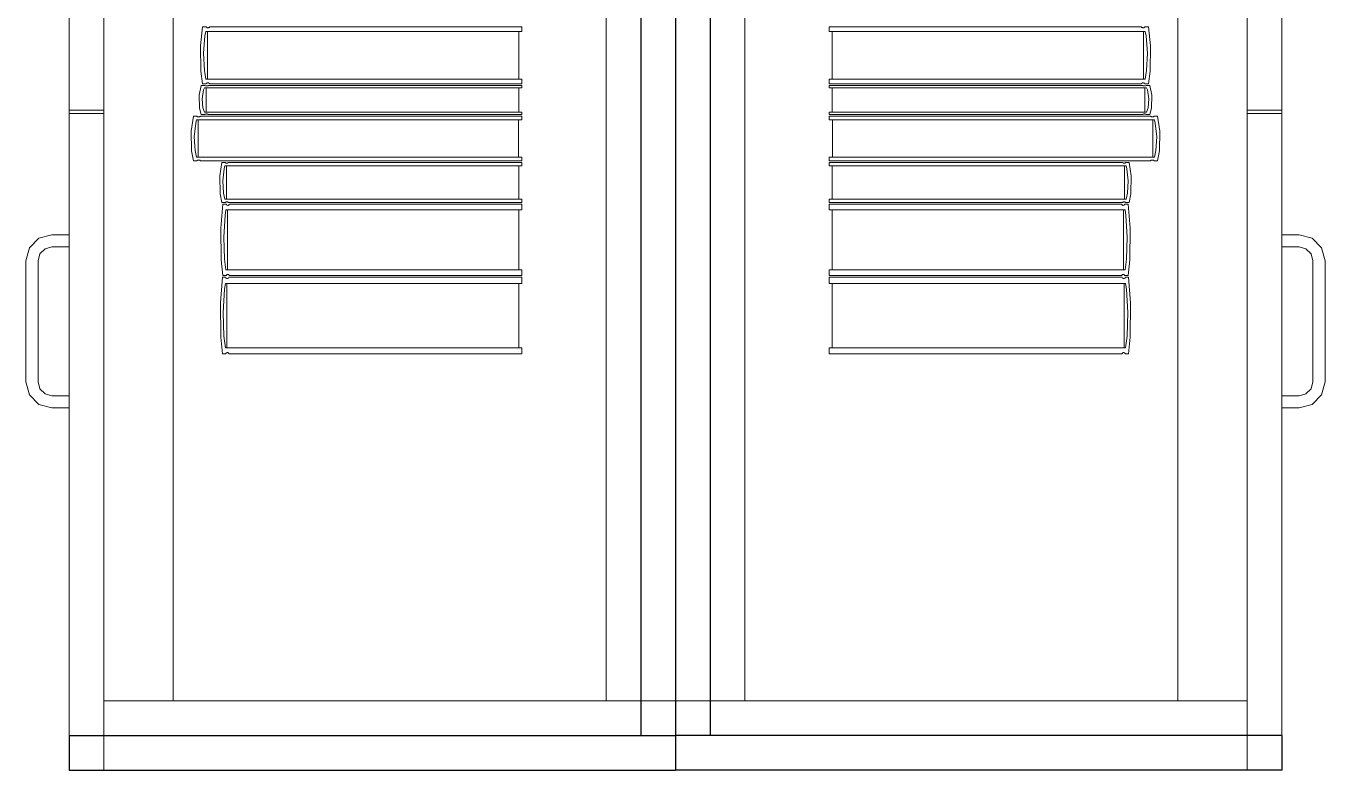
# Model space of a CAD drawing. Header units: inches. Extents: x -38 to 5698, y -33 to 92.
# Drawn here: x 110.188 to 110.938, y 10.632 to 11.062 of the extents above; entities that cross this region are included whole.
import ezdxf

# ---------------------------------------------------------------- set-up
doc = ezdxf.new("R2010")
doc.units = ezdxf.units.IN
doc.header["$MEASUREMENT"] = 0
doc.set_wipeout_variables(frame=1)
doc.linetypes.add('Wipeout_Contour', pattern=[1, 0, -1])
doc.layers.add('Interior - Mobiliario', color=7, linetype='Continuous')

msp = doc.modelspace()

# ---------------------------------------------------------------- linework, layer by layer
at = {"layer": 'Interior - Mobiliario', "color": 175, "linetype": 'Continuous', "lineweight": 13}
for p, q in [((110.23316, 10.65244), (110.23316, 12.11244)), ((110.54316, 12.11244), (110.54316, 10.65244)), ((110.58316, 12.11244), (110.58316, 10.65244)), ((110.89316, 10.65244), (110.89316, 12.11244)), ((110.23316, 10.67244), (110.23316, 12.09244)), ((110.27316, 12.09244), (110.27316, 10.67244)), ((110.52316, 10.67244), (110.52316, 12.09244)), ((110.60316, 10.67244), (110.60316, 12.09244)), ((110.85316, 12.09244), (110.85316, 10.67244)), ((110.89316, 10.67244), (110.89316, 12.09244)), ((110.21316, 11.37244), (110.21316, 11.01344)), ((110.23316, 11.37244), (110.23316, 11.01344)), ((110.89316, 11.37244), (110.89316, 11.01344)), ((110.91316, 11.37244), (110.91316, 11.01344)), ((110.28892, 11.05051), (110.29016, 11.06145)), ((110.29016, 11.06145), (110.29217, 11.06145)), ((110.29146, 11.05634), (110.29069, 11.04628)), ((110.29201, 11.05883), (110.29146, 11.05634)), ((110.4745, 11.05883), (110.29201, 11.05883)), ((110.29217, 11.06145), (110.29232, 11.06128)), ((110.29232, 11.06128), (110.29256, 11.06109)), ((110.29256, 11.06109), (110.29281, 11.06096)), ((110.29281, 11.06096), (110.29308, 11.0609)), ((110.29293, 11.03128), (110.29293, 11.05883)), ((110.29308, 11.0609), (110.29335, 11.06091)), ((110.29335, 11.06091), (110.29362, 11.06099)), ((110.29362, 11.06099), (110.29387, 11.06113)), ((110.29387, 11.06113), (110.29411, 11.06132)), ((110.29411, 11.06132), (110.29421, 11.06145)), ((110.29421, 11.06145), (110.4745, 11.06145)), ((110.47266, 11.05883), (110.47266, 11.03128)), ((110.4745, 11.06145), (110.4745, 11.05883)), ((110.83211, 11.06145), (110.65182, 11.06145)), ((110.65182, 11.06145), (110.65182, 11.05883)), ((110.65182, 11.05883), (110.83431, 11.05883)), ((110.65366, 11.05883), (110.65366, 11.03128)), ((110.83221, 11.06132), (110.83211, 11.06145)), ((110.83245, 11.06113), (110.83221, 11.06132)), ((110.8327, 11.06099), (110.83245, 11.06113)), ((110.83297, 11.06091), (110.8327, 11.06099)), ((110.83324, 11.0609), (110.83297, 11.06091)), ((110.83351, 11.06096), (110.83324, 11.0609)), ((110.83339, 11.03128), (110.83339, 11.05883)), ((110.83376, 11.06109), (110.83351, 11.06096)), ((110.834, 11.06128), (110.83376, 11.06109)), ((110.83415, 11.06145), (110.834, 11.06128)), ((110.83616, 11.06145), (110.83415, 11.06145)), ((110.83431, 11.05883), (110.83486, 11.05634)), ((110.83486, 11.05634), (110.83563, 11.04628)), ((110.8374, 11.05051), (110.83616, 11.06145)), ((110.28915, 11.03585), (110.28892, 11.05051)), ((110.83717, 11.03585), (110.8374, 11.05051)), ((110.29069, 11.04628), (110.29116, 11.03619)), ((110.83563, 11.04628), (110.83516, 11.03619)), ((110.29016, 11.02865), (110.28915, 11.03585)), ((110.29116, 11.03619), (110.29201, 11.03128)), ((110.83516, 11.03619), (110.83431, 11.03128)), ((110.83616, 11.02865), (110.83717, 11.03585)), ((110.2881, 11.02206), (110.28935, 11.02765)), ((110.28935, 11.02765), (110.29136, 11.02765)), ((110.29065, 11.02504), (110.28988, 11.0199)), ((110.29217, 11.02865), (110.29016, 11.02865)), ((110.2912, 11.02631), (110.29065, 11.02504)), ((110.4745, 11.02631), (110.2912, 11.02631)), ((110.29136, 11.02765), (110.29151, 11.02756)), ((110.29151, 11.02756), (110.29175, 11.02747)), ((110.29175, 11.02747), (110.29201, 11.0274)), ((110.29201, 11.03128), (110.4745, 11.03128)), ((110.29201, 11.0274), (110.29228, 11.02737)), ((110.29212, 11.01223), (110.29212, 11.02631)), ((110.29227, 11.02878), (110.29217, 11.02865)), ((110.2925, 11.02898), (110.29227, 11.02878)), ((110.29228, 11.02737), (110.29255, 11.02738)), ((110.29276, 11.02912), (110.2925, 11.02898)), ((110.29255, 11.02738), (110.29282, 11.02742)), ((110.29302, 11.02919), (110.29276, 11.02912)), ((110.29282, 11.02742), (110.29307, 11.02749)), ((110.29329, 11.0292), (110.29302, 11.02919)), ((110.29307, 11.02749), (110.29331, 11.02759)), ((110.29356, 11.02914), (110.29329, 11.0292)), ((110.29331, 11.02759), (110.29341, 11.02765)), ((110.29341, 11.02765), (110.4745, 11.02765)), ((110.29382, 11.02902), (110.29356, 11.02914)), ((110.29406, 11.02883), (110.29382, 11.02902)), ((110.29421, 11.02865), (110.29406, 11.02883)), ((110.4745, 11.02865), (110.29421, 11.02865)), ((110.47265, 11.02631), (110.47265, 11.01223)), ((110.4745, 11.03128), (110.4745, 11.02865)), ((110.4745, 11.02765), (110.4745, 11.02631)), ((110.83431, 11.03128), (110.65182, 11.03128)), ((110.65182, 11.03128), (110.65182, 11.02865)), ((110.65182, 11.02865), (110.83211, 11.02865)), ((110.83291, 11.02765), (110.65182, 11.02765)), ((110.65182, 11.02765), (110.65182, 11.02631)), ((110.65182, 11.02631), (110.83512, 11.02631)), ((110.65367, 11.02631), (110.65367, 11.01223)), ((110.83211, 11.02865), (110.83226, 11.02883)), ((110.83226, 11.02883), (110.8325, 11.02902)), ((110.8325, 11.02902), (110.83276, 11.02914)), ((110.83276, 11.02914), (110.83303, 11.0292)), ((110.83301, 11.02759), (110.83291, 11.02765)), ((110.83325, 11.02749), (110.83301, 11.02759)), ((110.83303, 11.0292), (110.8333, 11.02919)), ((110.8335, 11.02742), (110.83325, 11.02749)), ((110.8333, 11.02919), (110.83356, 11.02912)), ((110.83377, 11.02738), (110.8335, 11.02742)), ((110.83356, 11.02912), (110.83382, 11.02898)), ((110.83404, 11.02737), (110.83377, 11.02738)), ((110.83382, 11.02898), (110.83405, 11.02878)), ((110.83431, 11.0274), (110.83404, 11.02737)), ((110.83405, 11.02878), (110.83415, 11.02865)), ((110.83415, 11.02865), (110.83616, 11.02865)), ((110.8342, 11.01223), (110.8342, 11.02631)), ((110.83457, 11.02747), (110.83431, 11.0274)), ((110.83481, 11.02756), (110.83457, 11.02747)), ((110.83496, 11.02765), (110.83481, 11.02756)), ((110.83697, 11.02765), (110.83496, 11.02765)), ((110.83512, 11.02631), (110.83567, 11.02504)), ((110.83567, 11.02504), (110.83644, 11.0199)), ((110.83822, 11.02206), (110.83697, 11.02765)), ((110.28833, 11.01457), (110.2881, 11.02206)), ((110.28988, 11.0199), (110.29035, 11.01474)), ((110.83644, 11.0199), (110.83597, 11.01474)), ((110.83799, 11.01457), (110.83822, 11.02206)), ((110.21316, 11.01344), (110.23316, 11.01344)), ((110.21316, 11.01144), (110.23316, 11.01144)), ((110.28935, 11.01089), (110.28833, 11.01457)), ((110.29136, 11.01089), (110.28935, 11.01089)), ((110.29035, 11.01474), (110.2912, 11.01223)), ((110.2912, 11.01223), (110.4745, 11.01223)), ((110.29146, 11.01095), (110.29136, 11.01089)), ((110.2917, 11.01106), (110.29146, 11.01095)), ((110.29195, 11.01113), (110.2917, 11.01106)), ((110.29222, 11.01116), (110.29195, 11.01113)), ((110.29249, 11.01117), (110.29222, 11.01116)), ((110.29276, 11.01114), (110.29249, 11.01117)), ((110.29302, 11.01107), (110.29276, 11.01114)), ((110.29326, 11.01098), (110.29302, 11.01107)), ((110.29341, 11.01089), (110.29326, 11.01098)), ((110.4745, 11.01089), (110.29341, 11.01089)), ((110.4745, 11.01223), (110.4745, 11.01089)), ((110.83512, 11.01223), (110.65182, 11.01223)), ((110.65182, 11.01223), (110.65182, 11.01089)), ((110.65182, 11.01089), (110.83291, 11.01089)), ((110.83291, 11.01089), (110.83306, 11.01098)), ((110.83306, 11.01098), (110.8333, 11.01107)), ((110.8333, 11.01107), (110.83356, 11.01114)), ((110.83356, 11.01114), (110.83383, 11.01117)), ((110.83383, 11.01117), (110.8341, 11.01116)), ((110.8341, 11.01116), (110.83437, 11.01113)), ((110.83437, 11.01113), (110.83462, 11.01106)), ((110.83462, 11.01106), (110.83486, 11.01095)), ((110.83486, 11.01095), (110.83496, 11.01089)), ((110.83496, 11.01089), (110.83697, 11.01089)), ((110.83597, 11.01474), (110.83512, 11.01223)), ((110.83697, 11.01089), (110.83799, 11.01457)), ((110.91316, 11.01344), (110.89316, 11.01344)), ((110.91316, 11.01144), (110.89316, 11.01144)), ((110.28353, 11.0013), (110.2848, 11.00989)), ((110.2848, 11.00989), (110.28687, 11.00989)), ((110.28614, 11.00588), (110.28535, 10.99798)), ((110.2867, 11.00783), (110.28614, 11.00588)), ((110.4745, 11.00783), (110.2867, 11.00783)), ((110.28687, 11.00989), (110.28702, 11.00975)), ((110.28702, 11.00975), (110.28727, 11.0096)), ((110.28727, 11.0096), (110.28753, 11.00951)), ((110.28753, 11.00951), (110.28781, 11.00946)), ((110.28765, 10.98621), (110.28765, 11.00783)), ((110.28781, 11.00946), (110.28809, 11.00946)), ((110.28809, 11.00946), (110.28836, 11.00952)), ((110.28836, 11.00952), (110.28862, 11.00963)), ((110.28862, 11.00963), (110.28886, 11.00979)), ((110.28886, 11.00979), (110.28897, 11.00989)), ((110.28897, 11.00989), (110.4745, 11.00989)), ((110.47261, 11.00783), (110.47261, 10.98621)), ((110.4745, 11.00989), (110.4745, 11.00783)), ((110.83735, 11.00989), (110.65182, 11.00989)), ((110.65182, 11.00989), (110.65182, 11.00783)), ((110.65182, 11.00783), (110.83962, 11.00783)), ((110.65371, 11.00783), (110.65371, 10.98621)), ((110.83746, 11.00979), (110.83735, 11.00989)), ((110.8377, 11.00963), (110.83746, 11.00979)), ((110.83796, 11.00952), (110.8377, 11.00963)), ((110.83823, 11.00946), (110.83796, 11.00952)), ((110.83851, 11.00946), (110.83823, 11.00946)), ((110.83879, 11.00951), (110.83851, 11.00946)), ((110.83867, 10.98621), (110.83867, 11.00783)), ((110.83905, 11.0096), (110.83879, 11.00951)), ((110.8393, 11.00975), (110.83905, 11.0096)), ((110.83945, 11.00989), (110.8393, 11.00975)), ((110.84152, 11.00989), (110.83945, 11.00989)), ((110.83962, 11.00783), (110.84018, 11.00588)), ((110.84018, 11.00588), (110.84097, 10.99798)), ((110.84279, 11.0013), (110.84152, 11.00989)), ((110.28377, 10.98979), (110.28353, 11.0013)), ((110.28535, 10.99798), (110.28583, 10.99006)), ((110.84097, 10.99798), (110.84049, 10.99006)), ((110.84255, 10.98979), (110.84279, 11.0013)), ((110.2848, 10.98415), (110.28377, 10.98979)), ((110.28583, 10.99006), (110.2867, 10.98621)), ((110.84049, 10.99006), (110.83962, 10.98621)), ((110.84152, 10.98415), (110.84255, 10.98979)), ((110.28687, 10.98415), (110.2848, 10.98415)), ((110.2867, 10.98621), (110.4745, 10.98621)), ((110.28697, 10.98425), (110.28687, 10.98415)), ((110.28721, 10.9844), (110.28697, 10.98425)), ((110.28747, 10.98451), (110.28721, 10.9844)), ((110.28775, 10.98457), (110.28747, 10.98451)), ((110.28803, 10.98458), (110.28775, 10.98457)), ((110.2883, 10.98453), (110.28803, 10.98458)), ((110.28857, 10.98443), (110.2883, 10.98453)), ((110.28881, 10.98428), (110.28857, 10.98443)), ((110.28897, 10.98415), (110.28881, 10.98428)), ((110.4745, 10.98415), (110.28897, 10.98415)), ((110.30013, 10.97545), (110.3013, 10.98315)), ((110.3013, 10.98315), (110.30318, 10.98315)), ((110.30303, 10.9813), (110.30252, 10.97955)), ((110.4745, 10.9813), (110.30303, 10.9813)), ((110.30318, 10.98315), (110.30332, 10.98302)), ((110.30332, 10.98302), (110.30355, 10.98289)), ((110.30355, 10.98289), (110.30379, 10.9828)), ((110.30379, 10.9828), (110.30404, 10.98276)), ((110.3039, 10.9619), (110.3039, 10.9813)), ((110.30404, 10.98276), (110.3043, 10.98277)), ((110.3043, 10.98277), (110.30455, 10.98282)), ((110.30455, 10.98282), (110.30478, 10.98292)), ((110.30478, 10.98292), (110.305, 10.98306)), ((110.305, 10.98306), (110.3051, 10.98315)), ((110.3051, 10.98315), (110.4745, 10.98315)), ((110.47277, 10.9813), (110.47277, 10.9619)), ((110.4745, 10.98621), (110.4745, 10.98415)), ((110.4745, 10.98315), (110.4745, 10.9813)), ((110.83962, 10.98621), (110.65182, 10.98621)), ((110.65182, 10.98621), (110.65182, 10.98415)), ((110.65182, 10.98415), (110.83735, 10.98415)), ((110.82122, 10.98315), (110.65182, 10.98315)), ((110.65182, 10.98315), (110.65182, 10.9813)), ((110.65182, 10.9813), (110.82329, 10.9813)), ((110.65355, 10.9813), (110.65355, 10.9619)), ((110.82132, 10.98306), (110.82122, 10.98315)), ((110.82154, 10.98292), (110.82132, 10.98306)), ((110.82177, 10.98282), (110.82154, 10.98292)), ((110.82202, 10.98277), (110.82177, 10.98282)), ((110.82228, 10.98276), (110.82202, 10.98277)), ((110.82253, 10.9828), (110.82228, 10.98276)), ((110.82242, 10.9619), (110.82242, 10.9813)), ((110.82277, 10.98289), (110.82253, 10.9828)), ((110.823, 10.98302), (110.82277, 10.98289)), ((110.82314, 10.98315), (110.823, 10.98302)), ((110.82502, 10.98315), (110.82314, 10.98315)), ((110.82329, 10.9813), (110.8238, 10.97955)), ((110.82619, 10.97545), (110.82502, 10.98315)), ((110.83735, 10.98415), (110.83751, 10.98428)), ((110.83751, 10.98428), (110.83775, 10.98443)), ((110.83775, 10.98443), (110.83802, 10.98453)), ((110.83802, 10.98453), (110.83829, 10.98458)), ((110.83829, 10.98458), (110.83857, 10.98457)), ((110.83857, 10.98457), (110.83885, 10.98451)), ((110.83885, 10.98451), (110.83911, 10.9844)), ((110.83911, 10.9844), (110.83935, 10.98425)), ((110.83935, 10.98425), (110.83945, 10.98415)), ((110.83945, 10.98415), (110.84152, 10.98415)), ((110.30035, 10.96512), (110.30013, 10.97545)), ((110.30252, 10.97955), (110.30179, 10.97247)), ((110.8238, 10.97955), (110.82453, 10.97247)), ((110.82597, 10.96512), (110.82619, 10.97545)), ((110.3013, 10.96005), (110.30035, 10.96512)), ((110.30179, 10.97247), (110.30223, 10.96536)), ((110.30223, 10.96536), (110.30303, 10.9619)), ((110.82409, 10.96536), (110.82329, 10.9619)), ((110.82453, 10.97247), (110.82409, 10.96536)), ((110.82502, 10.96005), (110.82597, 10.96512)), ((110.30073, 10.94533), (110.30189, 10.95905)), ((110.30318, 10.96005), (110.3013, 10.96005)), ((110.30189, 10.95905), (110.30376, 10.95905)), ((110.30303, 10.9619), (110.4745, 10.9619)), ((110.30328, 10.96014), (110.30318, 10.96005)), ((110.3035, 10.96028), (110.30328, 10.96014)), ((110.30373, 10.96038), (110.3035, 10.96028)), ((110.30398, 10.96043), (110.30373, 10.96038)), ((110.30376, 10.95905), (110.3039, 10.95883)), ((110.3039, 10.95883), (110.30413, 10.9586)), ((110.30424, 10.96044), (110.30398, 10.96043)), ((110.30413, 10.9586), (110.30437, 10.95844)), ((110.30449, 10.9604), (110.30424, 10.96044)), ((110.30437, 10.95844), (110.30462, 10.95837)), ((110.30473, 10.96031), (110.30449, 10.9604)), ((110.30462, 10.95837), (110.30487, 10.95838)), ((110.30496, 10.96018), (110.30473, 10.96031)), ((110.30487, 10.95838), (110.30512, 10.95847)), ((110.3051, 10.96005), (110.30496, 10.96018)), ((110.4745, 10.96005), (110.3051, 10.96005)), ((110.30512, 10.95847), (110.30536, 10.95864)), ((110.30536, 10.95864), (110.30558, 10.95889)), ((110.30558, 10.95889), (110.30567, 10.95905)), ((110.30567, 10.95905), (110.4745, 10.95905)), ((110.4745, 10.9619), (110.4745, 10.96005)), ((110.4745, 10.95905), (110.4745, 10.95576)), ((110.82329, 10.9619), (110.65182, 10.9619)), ((110.65182, 10.9619), (110.65182, 10.96005)), ((110.65182, 10.96005), (110.82122, 10.96005)), ((110.82065, 10.95905), (110.65182, 10.95905)), ((110.65182, 10.95905), (110.65182, 10.95576)), ((110.82074, 10.95889), (110.82065, 10.95905)), ((110.82096, 10.95864), (110.82074, 10.95889)), ((110.8212, 10.95847), (110.82096, 10.95864)), ((110.82145, 10.95838), (110.8212, 10.95847)), ((110.82122, 10.96005), (110.82136, 10.96018)), ((110.82136, 10.96018), (110.82159, 10.96031)), ((110.8217, 10.95837), (110.82145, 10.95838)), ((110.82159, 10.96031), (110.82183, 10.9604)), ((110.82195, 10.95844), (110.8217, 10.95837)), ((110.82183, 10.9604), (110.82208, 10.96044)), ((110.82219, 10.9586), (110.82195, 10.95844)), ((110.82208, 10.96044), (110.82234, 10.96043)), ((110.82242, 10.95883), (110.82219, 10.9586)), ((110.82234, 10.96043), (110.82259, 10.96038)), ((110.82256, 10.95905), (110.82242, 10.95883)), ((110.82443, 10.95905), (110.82256, 10.95905)), ((110.82259, 10.96038), (110.82282, 10.96028)), ((110.82282, 10.96028), (110.82304, 10.96014)), ((110.82304, 10.96014), (110.82314, 10.96005)), ((110.82314, 10.96005), (110.82502, 10.96005)), ((110.82559, 10.94533), (110.82443, 10.95905)), ((110.3031, 10.95264), (110.30238, 10.94002)), ((110.30361, 10.95576), (110.3031, 10.95264)), ((110.4745, 10.95576), (110.30361, 10.95576)), ((110.30447, 10.92119), (110.30447, 10.95576)), ((110.47278, 10.95576), (110.47278, 10.92119)), ((110.65182, 10.95576), (110.82271, 10.95576)), ((110.65354, 10.95576), (110.65354, 10.92119)), ((110.82185, 10.92119), (110.82185, 10.95576)), ((110.82271, 10.95576), (110.82322, 10.95264)), ((110.82322, 10.95264), (110.82394, 10.94002)), ((110.30094, 10.92692), (110.30073, 10.94533)), ((110.82538, 10.92692), (110.82559, 10.94533)), ((110.19566, 10.93943), (110.19017, 10.93394)), ((110.20316, 10.94144), (110.19566, 10.93943)), ((110.21316, 10.94144), (110.20316, 10.94144)), ((110.21316, 10.93444), (110.21316, 10.94144)), ((110.30238, 10.94002), (110.30282, 10.92735)), ((110.82394, 10.94002), (110.8235, 10.92735)), ((110.91316, 10.94144), (110.92316, 10.94144)), ((110.91316, 10.93444), (110.91316, 10.94144)), ((110.92316, 10.94144), (110.93066, 10.93943)), ((110.93066, 10.93943), (110.93615, 10.93394)), ((110.19017, 10.93394), (110.18816, 10.92644)), ((110.19516, 10.92644), (110.19623, 10.93044)), ((110.19623, 10.93044), (110.19916, 10.93337)), ((110.19916, 10.93337), (110.20316, 10.93444)), ((110.20316, 10.93444), (110.21316, 10.93444)), ((110.92316, 10.93444), (110.91316, 10.93444)), ((110.92716, 10.93337), (110.92316, 10.93444)), ((110.93009, 10.93044), (110.92716, 10.93337)), ((110.93116, 10.92644), (110.93009, 10.93044)), ((110.93615, 10.93394), (110.93816, 10.92644)), ((110.18816, 10.92644), (110.18816, 10.85644)), ((110.19516, 10.85644), (110.19516, 10.92644)), ((110.30189, 10.9179), (110.30094, 10.92692)), ((110.30282, 10.92735), (110.30361, 10.92119)), ((110.30361, 10.92119), (110.4745, 10.92119)), ((110.4745, 10.92119), (110.4745, 10.9179)), ((110.82271, 10.92119), (110.65182, 10.92119)), ((110.65182, 10.92119), (110.65182, 10.9179)), ((110.8235, 10.92735), (110.82271, 10.92119)), ((110.82443, 10.9179), (110.82538, 10.92692)), ((110.93116, 10.85644), (110.93116, 10.92644)), ((110.93816, 10.92644), (110.93816, 10.85644)), ((110.30038, 10.90216), (110.30154, 10.9169)), ((110.30154, 10.9169), (110.30342, 10.9169)), ((110.30376, 10.9179), (110.30189, 10.9179)), ((110.30327, 10.91336), (110.30275, 10.91001)), ((110.4745, 10.91336), (110.30327, 10.91336)), ((110.30342, 10.9169), (110.30356, 10.91666)), ((110.30356, 10.91666), (110.30378, 10.91641)), ((110.30386, 10.91806), (110.30376, 10.9179)), ((110.30378, 10.91641), (110.30403, 10.91624)), ((110.30408, 10.91831), (110.30386, 10.91806)), ((110.30403, 10.91624), (110.30428, 10.91616)), ((110.30431, 10.91848), (110.30408, 10.91831)), ((110.30413, 10.87625), (110.30413, 10.91336)), ((110.30428, 10.91616), (110.30453, 10.91617)), ((110.30456, 10.91857), (110.30431, 10.91848)), ((110.30453, 10.91617), (110.30478, 10.91627)), ((110.30482, 10.91858), (110.30456, 10.91857)), ((110.30478, 10.91627), (110.30502, 10.91646)), ((110.30507, 10.91851), (110.30482, 10.91858)), ((110.30502, 10.91646), (110.30524, 10.91672)), ((110.30531, 10.91835), (110.30507, 10.91851)), ((110.30524, 10.91672), (110.30533, 10.9169)), ((110.30553, 10.91812), (110.30531, 10.91835)), ((110.30533, 10.9169), (110.4745, 10.9169)), ((110.30567, 10.9179), (110.30553, 10.91812)), ((110.4745, 10.9179), (110.30567, 10.9179)), ((110.47277, 10.91336), (110.47277, 10.87625)), ((110.4745, 10.9169), (110.4745, 10.91336)), ((110.65182, 10.9179), (110.82065, 10.9179)), ((110.82099, 10.9169), (110.65182, 10.9169)), ((110.65182, 10.9169), (110.65182, 10.91336)), ((110.65182, 10.91336), (110.82305, 10.91336)), ((110.65355, 10.91336), (110.65355, 10.87625)), ((110.82065, 10.9179), (110.82079, 10.91812)), ((110.82079, 10.91812), (110.82101, 10.91835)), ((110.82108, 10.91672), (110.82099, 10.9169)), ((110.82101, 10.91835), (110.82125, 10.91851)), ((110.8213, 10.91646), (110.82108, 10.91672)), ((110.82125, 10.91851), (110.8215, 10.91858)), ((110.82154, 10.91627), (110.8213, 10.91646)), ((110.8215, 10.91858), (110.82176, 10.91857)), ((110.82179, 10.91617), (110.82154, 10.91627)), ((110.82176, 10.91857), (110.82201, 10.91848)), ((110.82204, 10.91616), (110.82179, 10.91617)), ((110.82201, 10.91848), (110.82224, 10.91831)), ((110.82229, 10.91624), (110.82204, 10.91616)), ((110.82219, 10.87625), (110.82219, 10.91336)), ((110.82224, 10.91831), (110.82246, 10.91806)), ((110.82254, 10.91641), (110.82229, 10.91624)), ((110.82246, 10.91806), (110.82256, 10.9179)), ((110.82276, 10.91666), (110.82254, 10.91641)), ((110.82256, 10.9179), (110.82443, 10.9179)), ((110.8229, 10.9169), (110.82276, 10.91666)), ((110.82478, 10.9169), (110.8229, 10.9169)), ((110.82305, 10.91336), (110.82357, 10.91001)), ((110.82594, 10.90216), (110.82478, 10.9169)), ((110.30275, 10.91001), (110.30203, 10.89646)), ((110.82357, 10.91001), (110.82429, 10.89646)), ((110.30059, 10.8824), (110.30038, 10.90216)), ((110.82573, 10.8824), (110.82594, 10.90216)), ((110.30203, 10.89646), (110.30247, 10.88286)), ((110.82429, 10.89646), (110.82385, 10.88286)), ((110.30247, 10.88286), (110.30327, 10.87625)), ((110.82385, 10.88286), (110.82305, 10.87625)), ((110.30154, 10.87271), (110.30059, 10.8824)), ((110.30327, 10.87625), (110.4745, 10.87625)), ((110.4745, 10.87625), (110.4745, 10.87271)), ((110.82305, 10.87625), (110.65182, 10.87625)), ((110.65182, 10.87625), (110.65182, 10.87271)), ((110.82478, 10.87271), (110.82573, 10.8824)), ((110.30342, 10.87271), (110.30154, 10.87271)), ((110.30351, 10.87288), (110.30342, 10.87271)), ((110.30373, 10.87315), (110.30351, 10.87288)), ((110.30397, 10.87334), (110.30373, 10.87315)), ((110.30422, 10.87344), (110.30397, 10.87334)), ((110.30448, 10.87345), (110.30422, 10.87344)), ((110.30473, 10.87337), (110.30448, 10.87345)), ((110.30497, 10.8732), (110.30473, 10.87337)), ((110.30519, 10.87295), (110.30497, 10.8732)), ((110.30533, 10.87271), (110.30519, 10.87295)), ((110.4745, 10.87271), (110.30533, 10.87271)), ((110.65182, 10.87271), (110.82099, 10.87271)), ((110.82099, 10.87271), (110.82113, 10.87295)), ((110.82113, 10.87295), (110.82135, 10.8732)), ((110.82135, 10.8732), (110.82159, 10.87337)), ((110.82159, 10.87337), (110.82184, 10.87345)), ((110.82184, 10.87345), (110.8221, 10.87344)), ((110.8221, 10.87344), (110.82235, 10.87334)), ((110.82235, 10.87334), (110.82259, 10.87315)), ((110.82259, 10.87315), (110.82281, 10.87288)), ((110.82281, 10.87288), (110.8229, 10.87271)), ((110.8229, 10.87271), (110.82478, 10.87271)), ((110.18816, 10.85644), (110.19017, 10.84894)), ((110.19623, 10.85244), (110.19516, 10.85644)), ((110.93009, 10.85244), (110.93116, 10.85644)), ((110.93816, 10.85644), (110.93615, 10.84894)), ((110.19017, 10.84894), (110.19566, 10.84345)), ((110.19916, 10.84951), (110.19623, 10.85244)), ((110.20316, 10.84844), (110.19916, 10.84951)), ((110.21316, 10.84844), (110.20316, 10.84844)), ((110.21316, 10.84144), (110.21316, 10.84844)), ((110.91316, 10.84844), (110.92316, 10.84844)), ((110.91316, 10.84144), (110.91316, 10.84844)), ((110.92316, 10.84844), (110.92716, 10.84951)), ((110.92716, 10.84951), (110.93009, 10.85244)), ((110.93615, 10.84894), (110.93066, 10.84345)), ((110.19566, 10.84345), (110.20316, 10.84144)), ((110.20316, 10.84144), (110.21316, 10.84144)), ((110.92316, 10.84144), (110.91316, 10.84144)), ((110.93066, 10.84345), (110.92316, 10.84144)), ((110.27316, 10.67244), (110.23316, 10.67244)), ((110.52316, 10.67244), (110.27316, 10.67244)), ((110.60316, 10.67244), (110.85316, 10.67244)), ((110.85316, 10.67244), (110.89316, 10.67244)), ((110.54316, 10.65244), (110.23316, 10.65244)), ((110.58316, 10.65244), (110.89316, 10.65244))]:
    msp.add_line(p, q, dxfattribs=at)

# ---------------------------------------------------------------- next in the draw order: wipeouts: each hides what was drawn before it
at = {"color": 254, "linetype": 'Wipeout_Contour', "lineweight": 0, "ltscale": 3288.84572}
msp.add_wipeout([(110.58316, 10.65244), (110.58316, 12.11244), (110.56316, 12.11244), (110.56316, 10.65244)], dxfattribs=at).dxf.layer = 'Interior - Mobiliario'

# ---------------------------------------------------------------- next in the draw order: linework, layer by layer
at = {"layer": 'Interior - Mobiliario', "color": 175, "linetype": 'Continuous', "lineweight": 30}
for p, q in [((110.56316, 12.11244), (110.56316, 10.65244)), ((110.58316, 12.11244), (110.58316, 10.65244)), ((110.58316, 10.65244), (110.56316, 10.65244))]:
    msp.add_line(p, q, dxfattribs=at)
at = {"layer": 'Interior - Mobiliario', "color": 175, "linetype": 'Continuous', "lineweight": 13}
for p, q in [((110.56316, 12.11244), (110.56316, 10.65244)), ((110.58316, 10.65244), (110.58316, 12.11244)), ((110.56316, 12.09244), (110.56316, 10.67244)), ((110.56316, 10.67244), (110.60316, 10.67244)), ((110.56316, 10.65244), (110.58316, 10.65244))]:
    msp.add_line(p, q, dxfattribs=at)

# ---------------------------------------------------------------- next in the draw order: wipeouts: each hides what was drawn before it
at = {"color": 254, "linetype": 'Wipeout_Contour', "lineweight": 0, "ltscale": 3289.464743}
msp.add_wipeout([(110.91316, 10.63244), (110.91316, 10.65244), (110.56316, 10.65244), (110.56316, 10.63244)], dxfattribs=at).dxf.layer = 'Interior - Mobiliario'

# ---------------------------------------------------------------- next in the draw order: linework, layer by layer
at = {"layer": 'Interior - Mobiliario', "color": 175, "linetype": 'Continuous', "lineweight": 13}
for p, q in [((110.56316, 10.63244), (110.56316, 12.13244)), ((110.91316, 12.13244), (110.91316, 10.63244)), ((110.56316, 12.11244), (110.56316, 10.65244)), ((110.58316, 12.11244), (110.58316, 10.65244)), ((110.58316, 12.11244), (110.58316, 10.65244)), ((110.58316, 12.11244), (110.58316, 10.65244)), ((110.89316, 10.65244), (110.89316, 12.11244)), ((110.89316, 10.65244), (110.89316, 12.11244)), ((110.91316, 10.65244), (110.91316, 12.11244)), ((110.91316, 10.65244), (110.91316, 12.11244)), ((110.89316, 10.65244), (110.89316, 11.01144)), ((110.91316, 10.65244), (110.91316, 11.01144)), ((110.56316, 10.67244), (110.56316, 10.63244)), ((110.89316, 10.63244), (110.89316, 10.67244)), ((110.56316, 10.65244), (110.56316, 10.63244)), ((110.91316, 10.65244), (110.56316, 10.65244)), ((110.56316, 10.65244), (110.91316, 10.65244)), ((110.58316, 10.65244), (110.91316, 10.65244)), ((110.58316, 10.65244), (110.89316, 10.65244)), ((110.58316, 10.65244), (110.89316, 10.65244)), ((110.91316, 10.65244), (110.89316, 10.65244)), ((110.91316, 10.63244), (110.91316, 10.65244)), ((110.56316, 10.63244), (110.91316, 10.63244)), ((110.56316, 10.63244), (110.89316, 10.63244)), ((110.91316, 10.63244), (110.56316, 10.63244))]:
    msp.add_line(p, q, dxfattribs=at)
at = {"layer": 'Interior - Mobiliario', "color": 175, "linetype": 'Continuous', "lineweight": 30}
for p, q in [((110.91316, 10.65244), (110.56316, 10.65244)), ((110.56316, 10.65244), (110.56316, 10.63244)), ((110.91316, 10.65244), (110.91316, 10.63244)), ((110.91316, 10.63244), (110.56316, 10.63244))]:
    msp.add_line(p, q, dxfattribs=at)

# ---------------------------------------------------------------- next in the draw order: wipeouts: each hides what was drawn before it
at = {"color": 254, "linetype": 'Wipeout_Contour', "lineweight": 0, "ltscale": 3288.765728}
msp.add_wipeout([(110.54316, 10.65244), (110.56316, 10.65244), (110.56316, 12.11244), (110.54316, 12.11244)], dxfattribs=at).dxf.layer = 'Interior - Mobiliario'

# ---------------------------------------------------------------- next in the draw order: linework, layer by layer
at = {"layer": 'Interior - Mobiliario', "color": 175, "linetype": 'Continuous', "lineweight": 30}
for p, q in [((110.54316, 12.11244), (110.54316, 10.65244)), ((110.56316, 12.11244), (110.56316, 10.65244)), ((110.54316, 10.65244), (110.56316, 10.65244))]:
    msp.add_line(p, q, dxfattribs=at)
at = {"layer": 'Interior - Mobiliario', "color": 175, "linetype": 'Continuous', "lineweight": 13}
for p, q in [((110.54316, 10.65244), (110.54316, 12.11244)), ((110.56316, 12.11244), (110.56316, 10.65244)), ((110.56316, 12.09244), (110.56316, 10.67244)), ((110.56316, 10.67244), (110.52316, 10.67244)), ((110.56316, 10.65244), (110.54316, 10.65244))]:
    msp.add_line(p, q, dxfattribs=at)

# ---------------------------------------------------------------- next in the draw order: wipeouts: each hides what was drawn before it
at = {"color": 254, "linetype": 'Wipeout_Contour', "lineweight": 0, "ltscale": 3288.06486}
msp.add_wipeout([(110.21316, 10.63244), (110.56316, 10.63244), (110.56316, 10.65244), (110.21316, 10.65244)], dxfattribs=at).dxf.layer = 'Interior - Mobiliario'

# ---------------------------------------------------------------- next in the draw order: linework, layer by layer
at = {"layer": 'Interior - Mobiliario', "color": 175, "linetype": 'Continuous', "lineweight": 13}
for p, q in [((110.21316, 12.13244), (110.21316, 10.63244)), ((110.56316, 10.63244), (110.56316, 12.13244)), ((110.21316, 10.65244), (110.21316, 12.11244)), ((110.21316, 10.65244), (110.21316, 12.11244)), ((110.23316, 10.65244), (110.23316, 12.11244)), ((110.23316, 10.65244), (110.23316, 12.11244)), ((110.54316, 12.11244), (110.54316, 10.65244)), ((110.54316, 12.11244), (110.54316, 10.65244)), ((110.54316, 12.11244), (110.54316, 10.65244)), ((110.56316, 12.11244), (110.56316, 10.65244)), ((110.21316, 10.65244), (110.21316, 11.01144)), ((110.23316, 10.65244), (110.23316, 11.01144)), ((110.23316, 10.63244), (110.23316, 10.67244)), ((110.56316, 10.67244), (110.56316, 10.63244)), ((110.21316, 10.63244), (110.21316, 10.65244)), ((110.21316, 10.65244), (110.56316, 10.65244)), ((110.56316, 10.65244), (110.21316, 10.65244)), ((110.54316, 10.65244), (110.21316, 10.65244)), ((110.21316, 10.65244), (110.23316, 10.65244)), ((110.54316, 10.65244), (110.23316, 10.65244)), ((110.54316, 10.65244), (110.23316, 10.65244)), ((110.56316, 10.65244), (110.56316, 10.63244)), ((110.56316, 10.63244), (110.21316, 10.63244)), ((110.21316, 10.63244), (110.56316, 10.63244)), ((110.56316, 10.63244), (110.23316, 10.63244))]:
    msp.add_line(p, q, dxfattribs=at)
at = {"layer": 'Interior - Mobiliario', "color": 175, "linetype": 'Continuous', "lineweight": 30}
for p, q in [((110.21316, 10.65244), (110.56316, 10.65244)), ((110.21316, 10.65244), (110.21316, 10.63244)), ((110.56316, 10.65244), (110.56316, 10.63244)), ((110.21316, 10.63244), (110.56316, 10.63244))]:
    msp.add_line(p, q, dxfattribs=at)

doc.saveas('drawing.dxf')
